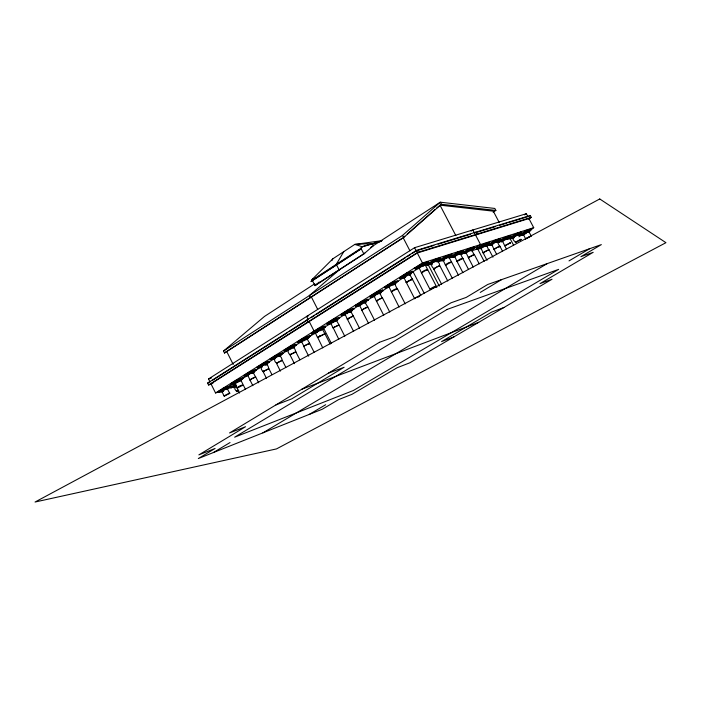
<?xml version="1.0" encoding="UTF-8"?>
<svg xmlns="http://www.w3.org/2000/svg" width="701" height="701" viewBox="0 0 701 701"><rect width="100%" height="100%" fill="white"/><g stroke="black" fill="none" stroke-linecap="round" stroke-linejoin="round"><path stroke-width="1.05" d="M452.355 278.42L445.354 264.82L448.798 262.682L451.225 262.051M445.959 264.838L445.354 264.943L443.12 260.097L446.362 258.073L448.649 257.486M445.494 265.101L451.584 261.99L450.962 262.63M457.499 261.096L456.912 261.193L454.695 256.391L460.373 253.49L459.786 254.095M456.912 261.193L460.347 258.941L462.721 258.327M462.888 272.68L457.052 261.464L463.081 258.38M479.23 263.865L474.393 254.603L468.417 257.661L466.077 252.746L471.694 249.871L474.025 254.665M471.694 249.871L471.107 250.476M483.234 252.719L480.868 248.119L483.357 246.401L486.441 245.166L488.728 249.906M483.05 252.71L488.974 249.574M487.02 260.299L483.191 252.973L485.828 251.16L489.114 249.836L492.943 257.162M486.441 245.166L485.837 245.771M494.494 249.092L493.951 249.17L491.787 244.623L494.266 242.914L497.316 241.696L499.576 246.393M493.951 249.17L499.831 246.06M496.615 254.253L494.091 249.442L496.729 247.628L499.962 246.323L502.494 251.151M497.316 241.696L496.702 242.292M499.962 246.323L499.314 246.962M505.193 245.613L504.667 245.7L502.538 241.074L507.761 238.603M504.667 245.7L510.494 242.607L509.837 243.247M506.306 248.829L504.825 245.841L510.635 242.87L509.969 243.51M515.717 242.204C509.627 237.919 514.92 236.035 518.477 235.037M515.2 242.283L520.983 239.216L520.308 239.856M525.68 238.98L523.402 234.528L525.873 232.846L528.799 231.672L531.253 235.93M525.513 238.962L531.095 235.913M528.799 231.672L528.168 232.276M331.818 260.667L332.835 258.818L354.802 244.412L382.168 240.627M332.835 258.818L312.453 279.129L310.946 281.627L360.682 249.205L362.128 246.708L354.802 244.412L373.011 243.536L372.538 243.843L373.458 245.622L363.854 253.937L314.986 285.64L312.155 280.085L360.936 248.268L361.655 247.015L381.3 241.284M335.534 265.6L343.762 251.65M312.812 278.77L311.367 281.18L360.603 249.074L361.996 246.664L381.3 241.039M312.155 280.085L312.909 278.832M224.784 395.732L223.952 395.881L221.945 391.438L223.961 390.089L227.282 388.713L229.613 393.173M227.369 388.757L226.563 389.414M223.952 395.881L229.718 393.024M237.359 391.184C235.098 391.771 233.065 385.804 236.57 385.585M240.145 380.836L236.842 382.019L235.142 383.394M250.651 379.583L249.836 379.714L247.795 375.228L249.88 373.843L253.201 372.468L255.55 376.998M236.544 391.324L237.998 390.291M249.836 379.714L255.663 376.84M252.842 385.681L249.968 379.977L252.947 378.119L255.795 377.103L258.669 382.807M263.83 371.364C260.895 371.486 259.773 365.274 263.795 365.195C266.38 362.329 269.342 366.86 268.448 369.006M266.476 364.248L265.618 364.941M263.033 371.486L268.886 368.595M266.538 378.444L263.164 371.749L263.594 371.337L268.939 368.796L271.909 374.588M277.175 363.039C274.214 363.1 273.127 356.905 277.167 356.809C279.76 353.926 282.757 358.553 281.82 360.665M279.848 355.88L278.963 356.581M276.387 363.144L282.266 360.244M280.409 371.109L276.518 363.407L276.965 362.995L282.328 360.437L285.806 367.236M290.687 354.601C287.708 354.601 286.648 348.423 290.713 348.318C293.316 345.418 296.339 350.132 295.358 352.217M293.377 347.398L292.483 348.108M289.907 354.706L295.822 351.788M294.455 363.679L290.039 354.969L290.503 354.54L295.892 351.981L299.879 359.788M303.927 346.198L301.491 341.562L304.427 339.722L307.029 338.732L309.553 343.218L308.571 343.989M295.953 352.051L295.498 352.48M307.091 338.802L306.171 339.538M303.603 346.154L309.553 343.218M308.677 356.161L303.743 346.425L304.216 345.987L309.623 343.411L314.136 352.244M319.998 336.191L317.535 337.575L315.345 332.879L322.337 329.137L324.87 333.658L324.379 334.114M309.684 343.49L309.211 343.928M322.39 329.216L321.444 329.961M317.474 337.496L319.866 335.919M322.767 347.898L317.763 337.584M318.894 336.611L324.87 333.658M319.025 336.883L324.957 333.851L330.171 344.068M344.787 336.261L339.065 325.054L332.957 327.831L330.811 323.179L336.427 320.313L335.998 320.83M332.957 327.831L338.977 324.861L336.427 320.313M338.776 339.231L333.255 327.91M347.941 318.876L347.258 319.016L345.05 314.25L350.693 311.367L353.26 315.949L347.354 319.2L348.082 319.148M347.214 318.929L353.216 315.862M379.67 293.412L377.226 294.078L374.089 296.05L376.323 300.878L376.989 300.747M367.701 307.389L365.098 308.133L361.795 310.192L368.568 323.415M383.736 315.31L376.437 301.053L378.969 299.38L382.509 297.951L389.791 312.111M382.395 297.767L381.843 298.267M382.36 298.249L379.802 293.123M391.263 291.8L397.379 288.672L405.213 303.866M397.213 288.987L394.645 283.817L388.897 286.762L399.114 307.099M406.291 282.424L412.451 279.278L420.845 295.515M412.319 279.103L411.732 279.62M427.522 270.087C427.181 268.544 421.792 271.857 421.608 272.75M439.658 266.117L437.187 266.766L433.726 269.035L441.63 284.273M468.277 257.39L474.253 254.332M404.775 236.219L403.136 237.665L409.98 250.87M407.228 234.055L435.067 209.485M436.705 208.039L441.367 204.254L495.887 210.44L494.836 208.451L440.289 202.195L370.724 247.4M403.653 237.551L441.367 204.254L440.289 202.195L402.54 235.405L223.514 351.052L224.513 353.041L403.653 237.551L402.54 235.405M314.986 285.64L319.183 282.056M224.513 353.041L226.178 351.63M223.514 351.052L264.461 316.449L314.758 283.765M229.455 393.673L229.849 393.287L224.46 396.135M242.204 385.375C242.888 384.183 236.491 387.329 237.192 387.855M242.336 385.638L242.739 385.243L237.315 388.117M394.137 284.396L394.645 283.817M352.875 316.694L353.111 316.151M367.193 307.397L367.701 306.828L364.923 302.315L361.103 304.041L351.166 310.508M409.156 274.985L409.691 274.398L403.899 277.351L406.159 282.249L406.808 282.135M424.385 265.451L424.937 264.838L419.11 267.817L421.38 272.75M411.873 279.901L412.46 279.384L409.691 274.398M439.115 266.143C441.06 263.69 436.408 258.809 433.823 262.227C429.748 262.7 431.79 268.036 434.208 268.649M435.584 286.709C437.389 284.825 428.618 289.25 430.624 289.25M435.812 287.165C437.626 285.281 428.863 289.706 430.861 289.706M520.449 240.11L521.115 239.479L515.498 242.555M349.755 312.225L350.693 311.367M364.178 303.183L365.151 302.306M436.004 261.876L436.539 261.526M315.958 284.816L337.418 270.884M364.8 253.114L340.108 269.14L309.325 295.62L310.377 297.68L311.323 296.865L317.719 309.421M415.833 297.802L414.694 298.775L406.142 282.144L412.302 278.998M506.858 239.225L507.384 238.883M402.225 238.252L226.686 351.438L233.231 364.476M526.32 238.594L530.894 236.255M208.802 382.325L210.011 381.896L208.539 378.952L414.554 247.69L526.355 213.709L527.906 216.644L509.057 222.427M211.825 383.85L208.565 384.998L207.61 383.079L416.517 250.345L530.263 215.487L531.262 217.398L528.484 219.115M212.762 380.152L287.095 332.931M288.935 331.766L308.203 319.525L306.644 316.44L308.571 315.809M310.972 317.763L314.67 315.415M316.519 314.241L405.134 257.942M406.983 256.776L410.681 254.428M412.521 253.254L416.219 250.905L414.554 247.69M208.565 384.998L417.594 252.43L531.262 217.398M209.774 384.569L418.742 252.08M493.11 212.193L495.887 210.44M471.133 231.067L472.903 229.954L474.516 233.03L495.449 226.607M213.016 383.088L210.966 383.815L215.549 392.972L422.475 262.98L533.724 227.685L528.913 218.554L417.297 253L422.475 262.98M221.253 391.395L218.291 392.464L217.95 391.789L224.118 387.907L224.46 388.591L230.384 386.47L230.042 385.787L222.769 388.433M234.073 383.359L231.12 384.411L230.778 383.736L237.026 379.811L242.932 377.708L243.273 378.382L239.707 380.625M247.05 375.21L244.106 376.262L243.755 375.578L250.082 371.609L255.979 369.523L256.321 370.207L254.516 371.337M260.194 366.974L257.249 368.007L256.908 367.324L263.313 363.293L269.193 361.234L269.543 361.918L266.801 363.644M273.504 358.623L270.568 359.648L270.218 358.956L276.711 354.881L282.573 352.84L282.924 353.532L280.146 355.276M286.981 350.167L284.054 351.183L283.703 350.491L290.275 346.364L296.12 344.34L296.47 345.041L294.008 346.583M300.633 341.606L297.715 342.614L297.355 341.913L304.015 337.733L309.842 335.735L310.192 336.436L307.704 337.996M322.416 328.778L325.509 326.832L325.15 326.131L319.349 328.103L311.191 333.229L311.551 333.93L314.46 332.94M329.882 323.257L326.99 324.248L326.622 323.538L333.466 319.244L339.249 317.29L339.608 318L337.9 319.069M350.43 311.218L353.891 309.045L353.532 308.335L347.766 310.263L340.835 314.609L341.203 315.327L344.086 314.355M358.474 305.329L355.6 306.284L355.232 305.566L362.251 301.158L367.999 299.257L368.367 299.975L366.614 301.071M373.055 296.181L370.189 297.128L369.821 296.409L376.936 291.94L382.65 290.065L383.026 290.784L379.469 293.009M387.828 286.919L384.98 287.848L384.604 287.121L391.806 282.599L397.502 280.75L397.879 281.478L396.083 282.599M402.803 277.526L399.964 278.446L399.588 277.719L406.887 273.127L412.556 271.305L412.933 272.041L409.288 274.319M425.419 264.207L428.188 262.472L427.812 261.736L422.168 263.532L414.764 268.176L415.15 268.912L417.971 268.01M218.291 392.464L224.46 388.591M231.12 384.411L237.367 380.494L243.273 378.382M244.106 376.262L250.432 372.292L256.321 370.207M257.249 368.007L263.664 363.985L269.543 361.918M270.568 359.648L277.061 355.582L282.924 353.532M284.054 351.183L290.626 347.065L296.47 345.041M297.715 342.614L304.365 338.443L310.192 336.436M311.551 333.93L319.709 328.813L325.509 326.832M326.99 324.248L333.825 319.954L339.608 318M341.203 315.327L348.125 310.972L353.891 309.045M355.6 306.284L362.619 301.877L368.367 299.975M370.189 297.128L377.304 292.668L383.026 290.784M384.98 287.848L392.183 283.327L397.879 281.478M399.964 278.446L407.263 273.863L412.933 272.041M415.15 268.912L422.545 264.268L428.188 262.472M227.404 387.451L233.932 383.789M241.153 378.82L242.932 377.708M254.174 370.654L255.979 369.523M266.45 362.952L269.193 361.234M279.795 354.583L282.573 352.84M293.658 345.891L296.12 344.34M308.177 336.778L309.842 335.735M323.468 327.192L325.15 326.131M351.797 309.421L353.532 308.335M366.246 300.361L367.999 299.257M380.88 291.178L382.65 290.065M410.733 272.452L412.556 271.305M425.034 263.48L427.812 261.736M474.516 233.03L475.926 232.136L476.978 234.134L475.558 235.019L480.535 244.561L471.826 249.968M248.023 375.175L240.662 379.784L245.473 389.37M254.454 371.136L260.895 367.096M267.335 363.057L274.696 358.448M281.136 354.408L287.576 350.377M294.017 346.338L301.369 341.72M307.809 337.689L315.17 333.071M331.1 323.24L323.45 327.884L331.319 343.324M337.304 319.192L344.699 314.556M365.94 301.237L374.255 296.024M380.722 291.975L388.117 287.34M395.504 282.705L402.891 278.069M411.207 272.864L419.172 267.87M227.737 388.126L230.384 386.47M235.694 384.052L230.594 387.25L230.927 387.916L233.941 386.838M430.3 263.997L427.435 264.908L427.049 264.181L434.191 259.712L439.913 257.898L440.289 258.625L436.732 260.851M230.927 387.916L236.035 384.718M427.435 264.908L434.567 260.448L440.289 258.625M438.134 259.011L439.913 257.898M442.077 260.229L439.264 261.123L438.887 260.404L445.994 255.961L451.61 254.174L451.987 254.901L449.332 256.557M439.264 261.123L446.371 256.689L451.987 254.901M453.643 256.522L450.874 257.407L450.506 256.689L457.587 252.281L463.107 250.529L463.484 251.238L460.829 252.886M450.874 257.407L457.963 253L463.484 251.238M460.461 252.176L463.107 250.529M471.869 249.372A4.793 0.543 -27.6 0 0 471.168 248.864A4.793 0.543 -27.6 0 0 465.192 252.027A4.793 0.543 -27.6 0 0 465.902 252.535L462.292 253.753L461.924 253.043L468.978 248.662L474.402 246.936L474.77 247.646L472.132 249.284A4.793 0.543 -27.6 0 0 465.788 252.535A4.793 0.543 -27.6 0 0 466.253 253.192M524.497 214.865L526.355 213.709M462.292 253.753L469.346 249.372L474.77 247.646M472.64 248.031L474.402 246.936M479.808 248.154L477.153 249.004L476.785 248.303L483.804 243.957L489.105 242.266L489.464 242.967L486.844 244.596A4.732 0.535 -27.6 0 0 480.623 247.786A4.732 0.535 -27.6 0 0 481.026 248.461M528.869 216.355L530.263 215.487M477.153 249.004L484.172 244.658L489.464 242.967M528.913 218.554L530.307 217.696M490.718 244.658L488.106 245.499L487.747 244.798L494.731 240.478L499.944 238.822L500.304 239.514L497.692 241.135M488.106 245.499L495.099 241.179L500.304 239.514M498.201 239.9L499.944 238.822M507.48 238.27L510.959 236.123L510.6 235.44L505.474 237.069L498.516 241.363L498.875 242.047L501.96 241.065M498.875 242.047L505.842 237.753L510.959 236.123M512.492 237.692L509.461 238.664L509.11 237.981L516.032 233.713L521.071 232.11L521.43 232.793L517.969 234.923M509.461 238.664L516.392 234.397L521.43 232.793M519.345 233.179L521.071 232.11M522.683 234.502L519.8 235.422L519.45 234.747L526.582 230.366L531.367 228.841L531.726 229.516L529.053 231.155M519.8 235.422L526.933 231.041L531.726 229.516M528.694 230.48L531.367 228.841M518.906 236.772L522.613 234.502M529.089 230.524L533.724 227.685M213.323 452.583L230.051 442.541M480.238 292.431L501.583 279.62M423.185 266.196L423.851 265.802M392.972 285.123L393.62 284.746M334.894 321.522L335.507 321.154M238.857 381.695L239.427 381.362M262.857 432.876L547.201 263.611M484.671 246.489L485.311 246.112M309.29 414.405L325.693 404.714M568.993 260.912L589.585 248.741M320.147 330.706L320.839 330.329M304.882 340.274L305.566 339.897M291.204 348.844L291.888 348.467M238.822 390.168L236.675 391.587L237.49 391.447M416.534 297.399L420.206 295.647M333.457 322.285L334.193 321.908M483.226 247.251L483.962 246.883M525.619 233.713L526.328 233.354M237.49 382.422L238.191 382.063M303.437 340.984L304.155 340.642M289.767 349.554L290.486 349.212M418.357 297.005L419.145 296.628M361.365 304.681L362.093 304.339M346.951 313.715L347.678 313.365M319.051 330.67L317.054 332.046M235.869 386.584L236.509 386.304M236.132 383.044L236.78 382.755M316.615 332.598L317.281 332.309M332.064 322.916L332.73 322.626M524.944 234.038L523.402 234.528M405.748 276.869L403.916 277.456M481.902 247.856L482.525 247.584M223.295 391.088L221.945 391.438M262.288 366.649L260.974 366.974M275.616 358.299L274.31 358.605M289.11 349.834L287.883 350.211M275.922 404.906L291.774 398.843L344.121 367.271L328.471 373.125M454.064 336.804L441.569 341.58L491.681 312.076L503.949 307.494M319.709 330.381L320.681 330.048M301.877 389.204L478.739 322.302M360.7 304.97L359.508 305.303L361.944 309.991M375.298 295.822L374.115 296.146M484.286 252.693L483.191 252.973M514.035 237.56L513.062 237.805M444.224 259.922L443.12 260.202M217.95 391.789L219.93 391.079M215.549 392.972L219.448 391.57M228.211 388.424L232.049 387.04M230.778 383.736L232.75 383.026M243.755 375.578L245.727 374.877M256.908 367.324L258.871 366.632M270.218 358.956L274.135 357.589M207.61 383.079L209.669 382.36M208.539 378.952L211.614 377.874M283.703 350.491L285.657 349.817M297.355 341.913L299.301 341.247M322.767 327.349L317.93 328.997L318.289 329.707L320.226 329.041M316.896 330.118L314.083 331.074L309.22 321.522L308.037 321.917L307.02 319.91L308.203 319.525M326.622 323.538L329.523 322.556M355.232 305.566L357.151 304.926M369.821 296.409L371.732 295.778M384.604 287.121L387.46 286.192M399.588 277.719L402.427 276.799M430.23 264.058L425.568 265.556L436.854 287.34M437.328 261.788L441.376 260.492M449.481 257.898L453.538 256.601M460.627 254.332L465.411 252.798M471.09 250.984L479.756 248.215M485.977 246.217L490.122 244.894M497.377 242.572L501.522 241.249M507.743 239.251L511.984 237.902M413.8 268.43L417.717 267.186M427.049 264.181L428.968 263.576M438.887 260.404L441.7 259.501M450.506 256.689L452.355 256.102M461.924 253.043L463.738 252.465M476.785 248.303L479.44 247.453M487.747 244.798L490.358 243.966M509.11 237.981L511.125 237.332M519.45 234.747L521.518 234.029M235.317 386.803L234.546 386.926M250.783 379.846L249.968 379.977M248.566 375.114L247.795 375.228M263.962 371.626L263.164 371.749M277.307 363.302L276.588 363.477M415.071 251.265L416.219 250.905M417.261 250.59L433.91 245.481M438.081 244.202L470.345 234.3M499.638 225.319L506.963 223.067M302.219 341.483L301.491 341.562M362.513 310.14L361.839 310.28M377.129 301.018L376.463 301.15M389.537 286.753L388.915 286.867M406.957 282.415L406.308 282.529M434.348 268.93L433.726 269.035M468.987 257.688L468.408 257.775L473.236 267.037M446.099 265.118L445.494 265.215M494.634 249.354L494.091 249.442M431.921 263.883L431.334 263.979M419.724 267.826L419.119 267.931M455.256 256.408L454.695 256.496M481.394 248.04L480.868 248.119M466.612 252.772L466.069 252.859M503.02 241.109L502.521 241.188M492.304 244.544L491.787 244.623M367.701 306.828L361.698 310.008M382.369 297.671L376.323 300.878M391.377 291.616L393.699 289.82L397.239 288.4M427.715 269.754L424.175 271.164L421.748 273.031M439.72 265.504L433.586 268.755M448.842 257.171L451.435 261.71M526.582 230.366L526.933 231.041M516.032 233.713L516.392 234.397M510.065 238.515L513.596 245.236M499.173 222.366L493.294 211.167L439.983 205.148L455.86 235.615M505.474 237.069L505.842 237.753M494.731 240.478L495.099 241.179M483.804 243.957L484.172 244.658M477.688 248.873L484.163 261.359M468.978 248.662L469.346 249.372M460.662 254.323L468.531 269.464M457.587 252.281L457.963 253M451.584 261.99L458.454 275.195M445.994 255.961L446.371 256.689M439.86 265.784L447.773 281.022M434.191 259.712L434.567 260.448M428.206 264.706L439.282 286.069M416.517 250.345L417.594 252.43M422.168 263.532L422.545 264.268M421.529 273.031L429.993 289.373M413.055 271.699L424.342 293.526M406.887 273.127L407.263 273.863M391.806 282.599L392.183 283.327M360.936 248.268L363.854 253.937M376.936 291.94L377.304 292.668M367.841 307.099L374.579 320.234M362.251 301.158L362.619 301.877M336.27 264.347L339.144 269.964M353.357 316.133L359.56 328.261M347.766 310.263L348.125 310.972M347.354 319.2L353.602 331.415M333.466 319.244L333.825 319.954M323.739 327.017L324.099 327.726M319.349 328.103L319.709 328.813M312.593 332.344L312.953 333.054M304.015 337.733L304.365 338.443M290.275 346.364L290.626 347.065M276.711 354.881L277.061 355.582M263.313 363.293L263.664 363.985M250.082 371.609L250.432 372.292M237.026 379.811L237.367 380.494M234.73 383.508L239.523 393.059M330.11 323.126A4.767 0.543 -27 0 1 331.424 321.514A4.767 0.543 -27 0 1 337.47 318.911M331.284 323.476A4.767 0.543 -27 0 1 330.329 323.073A4.767 0.543 -27 0 1 336.585 319.866A4.767 0.543 -27 0 1 336.436 320.839M344.314 314.214A4.793 0.552 -27.1 0 1 344.235 313.461A4.793 0.552 -27.1 0 1 349.641 310.587A4.793 0.552 -27.1 0 1 351.587 310.359M345.488 314.574A4.793 0.552 -27.1 0 1 344.831 313.969A4.793 0.552 -27.1 0 1 351.367 310.745A4.793 0.552 -27.1 0 1 349.746 312.471M358.097 305.356A4.828 0.561 -27.1 0 1 360.673 303.191A4.828 0.561 -27.1 0 1 366.22 300.887M359.885 305.548A4.828 0.552 -27.1 0 1 359.017 305.075A4.828 0.552 -27.1 0 1 365.361 301.833A4.828 0.552 -27.1 0 1 365.107 302.876M315.222 331.766A4.741 0.535 -27 0 1 321.076 328.48A4.741 0.535 -27 0 1 322.767 328.506M315.8 332.765A4.741 0.535 -27 0 1 317.351 331.205A4.741 0.535 -27 0 1 322.968 328.55A4.741 0.535 -27 0 1 322.381 329.645M317.255 332.265A4.741 0.535 -27 0 1 316.423 332.581M380.144 292.536A4.854 0.561 -27.2 0 1 379.372 293.044M372.687 296.208A4.854 0.561 -27.2 0 1 375.324 293.999A4.854 0.561 -27.2 0 1 380.88 291.695M374.465 296.409A4.863 0.561 -27.2 0 1 373.651 295.892A4.863 0.561 -27.2 0 1 380.038 292.632A4.863 0.561 -27.2 0 1 379.723 293.719M402.444 277.535A4.925 0.578 -27.3 0 1 406.352 274.634A4.925 0.578 -27.3 0 1 410.532 273.399M405.222 277.333A4.925 0.578 -27.3 0 1 403.057 277.491A4.925 0.578 -27.3 0 1 409.699 273.968A4.925 0.578 -27.3 0 1 409.542 275.037M417.305 268.01A4.96 0.587 -27.4 0 1 422.186 264.776A4.96 0.587 -27.4 0 1 425.761 263.856M419.4 268.255A4.96 0.587 -27.4 0 1 418.734 267.624A4.96 0.587 -27.4 0 1 425.244 264.295A4.96 0.587 -27.4 0 1 424.753 265.513M387.469 286.937A4.889 0.57 -27.3 0 1 390.729 284.378A4.889 0.57 -27.3 0 1 395.767 282.529M389.248 287.147A4.889 0.57 -27.3 0 1 388.477 286.595A4.889 0.57 -27.3 0 1 394.9 283.309A4.889 0.57 -27.3 0 1 394.532 284.44M472.062 249.328A4.793 0.543 -27.6 0 1 471.423 250.555M453.214 256.592A4.828 0.552 -27.5 0 1 457.21 253.674A4.828 0.552 -27.5 0 1 461.135 252.544M454.905 256.838A4.828 0.552 -27.5 0 1 454.388 256.18A4.828 0.552 -27.5 0 1 460.723 252.938A4.828 0.552 -27.5 0 1 460.119 254.165M442.2 260.15A4.872 0.57 -27.5 0 1 442.436 259.212A4.872 0.57 -27.5 0 1 447.957 256.277A4.872 0.57 -27.5 0 1 449.621 256.215M444.329 260.124A4.872 0.561 -27.5 0 1 442.331 260.211A4.872 0.561 -27.5 0 1 448.912 256.724A4.872 0.561 -27.5 0 1 448.614 257.845M430.423 263.918A4.916 0.578 -27.4 0 1 430.624 262.98A4.916 0.578 -27.4 0 1 436.188 260.027A4.916 0.578 -27.4 0 1 437.906 259.948M432.578 263.883A4.916 0.578 -27.4 0 1 430.519 263.988A4.916 0.578 -27.4 0 1 437.152 260.474A4.916 0.578 -27.4 0 1 436.898 261.596M522.429 234.511A4.583 0.499 -27.7 0 1 523.165 233.38A4.583 0.499 -27.7 0 1 528.65 230.576A4.583 0.499 -27.7 0 1 528.861 231.225M524.374 234.502A4.583 0.499 -27.7 0 1 522.78 234.502A4.583 0.499 -27.7 0 1 528.983 231.216A4.583 0.499 -27.7 0 1 528.414 232.364M479.931 248.075A4.732 0.535 -27.6 0 1 480.544 246.954A4.732 0.535 -27.6 0 1 486.222 244.053A4.732 0.535 -27.6 0 1 486.582 244.675M486.818 244.614A4.732 0.535 -27.6 0 1 486.135 245.849M490.323 244.719A4.697 0.526 -27.6 0 1 494.328 241.854A4.697 0.526 -27.6 0 1 498.008 240.785M492.847 244.57A4.697 0.526 -27.6 0 1 491.103 244.605A4.697 0.526 -27.6 0 1 497.456 241.232A4.697 0.526 -27.6 0 1 496.991 242.38M501.565 241.153A4.662 0.517 -27.7 0 1 501.969 240.198A4.662 0.517 -27.7 0 1 507.261 237.394A4.662 0.517 -27.7 0 1 508.681 237.385M502.635 241.53A4.662 0.517 -27.7 0 1 502.31 240.846A4.662 0.517 -27.7 0 1 508.4 237.735A4.662 0.517 -27.7 0 1 507.655 238.971M512.107 237.788A4.618 0.508 -27.7 0 1 512.808 236.658A4.618 0.508 -27.7 0 1 518.337 233.827A4.618 0.508 -27.7 0 1 518.591 234.467A4.618 0.508 -27.7 0 1 518.135 235.615M514.07 237.77A4.618 0.508 -27.7 0 1 512.422 237.779A4.618 0.508 -27.7 0 1 518.679 234.467M300.221 341.659A4.705 0.526 -26.9 0 1 303.069 339.389A4.705 0.526 -26.9 0 1 308.151 337.461M302.017 341.816A4.705 0.526 -26.9 0 1 301.211 341.326A4.705 0.526 -26.9 0 1 307.643 338.154A4.705 0.526 -26.9 0 1 306.206 339.748M286.569 350.228A4.679 0.517 -26.9 0 1 287.708 348.923A4.679 0.517 -26.9 0 1 293.079 346.276A4.679 0.517 -26.9 0 1 293.789 346.671M288.365 350.369A4.679 0.517 -26.9 0 1 287.279 350.071A4.679 0.517 -26.9 0 1 293.412 346.934A4.679 0.517 -26.9 0 1 293.421 347.784M273.714 358.491A4.653 0.517 -26.8 0 1 273.653 357.747A4.653 0.517 -26.8 0 1 279.243 354.89A4.653 0.517 -26.8 0 1 280.269 355.144M274.88 358.816A4.653 0.517 -26.8 0 1 273.749 358.553A4.653 0.517 -26.8 0 1 279.857 355.433A4.653 0.517 -26.8 0 1 279.909 356.248M314.679 332.8A4.732 0.535 -27 0 1 315.923 331.24M319.157 329.593A4.732 0.535 -27 0 1 320.147 329.163M321.321 329.505A4.732 0.535 -27 0 1 322.171 329.672M315.844 333.15A4.732 0.535 -27 0 1 314.626 332.931A4.732 0.535 -27 0 1 320.488 329.829M259.773 367.035A4.627 0.508 -26.8 0 1 260.825 365.799A4.627 0.508 -26.8 0 1 266.135 363.179A4.627 0.508 -26.8 0 1 266.923 363.512M262.551 366.737A4.627 0.508 -26.8 0 1 260.202 367.07A4.627 0.508 -26.8 0 1 266.722 363.731A4.627 0.508 -26.8 0 1 265.697 365.125M233.635 383.429A4.574 0.491 -26.7 0 1 234.598 382.255A4.574 0.491 -26.7 0 1 239.865 379.662A4.574 0.491 -26.7 0 1 240.715 379.942M235.44 383.543A4.574 0.491 -26.7 0 1 234.187 383.359A4.574 0.491 -26.7 0 1 240.18 380.301A4.574 0.491 -26.7 0 1 240.373 381.02M220.806 391.482A4.548 0.491 -26.6 0 1 222.007 390.168A4.548 0.491 -26.6 0 1 227.466 387.565A4.548 0.491 -26.6 0 1 227.203 388.433M223.593 391.149A4.548 0.491 -26.6 0 1 221.139 391.561A4.548 0.491 -26.6 0 1 227.545 388.284A4.548 0.491 -26.6 0 1 226.677 389.572M246.226 375.342A4.6 0.499 -26.7 0 1 250.292 372.634A4.6 0.499 -26.7 0 1 254.165 371.434M248.426 375.403A4.6 0.499 -26.7 0 1 247.435 375.044A4.6 0.499 -26.7 0 1 253.736 371.933A4.6 0.499 -26.7 0 1 252.526 373.379M234.038 386.768A4.504 0.482 -26.7 0 1 234.94 385.489M235.185 387.075A4.504 0.482 -26.7 0 1 233.24 387.504A4.504 0.482 -26.7 0 1 236.228 385.576M379.416 342.316L229.542 432.955L245.543 426.725L198.865 454.879L215.084 448.465L198.313 458.55L322.241 409.253L338.583 399.614L352.016 394.295L397.108 367.753L409.778 362.82L552.038 279.235L539.998 283.633L593.195 252.316L580.857 256.697L601.344 244.614L487.677 284.501L466.218 297.408L450.997 302.814L394.856 336.673L379.416 342.316M447.133 309.421L234.651 437.179L353.383 390.492L558.653 269.368L447.133 309.421M599.749 198.97L35.05 502.03L276.492 448.912L665.95 242.686L599.749 198.97"/></g></svg>
